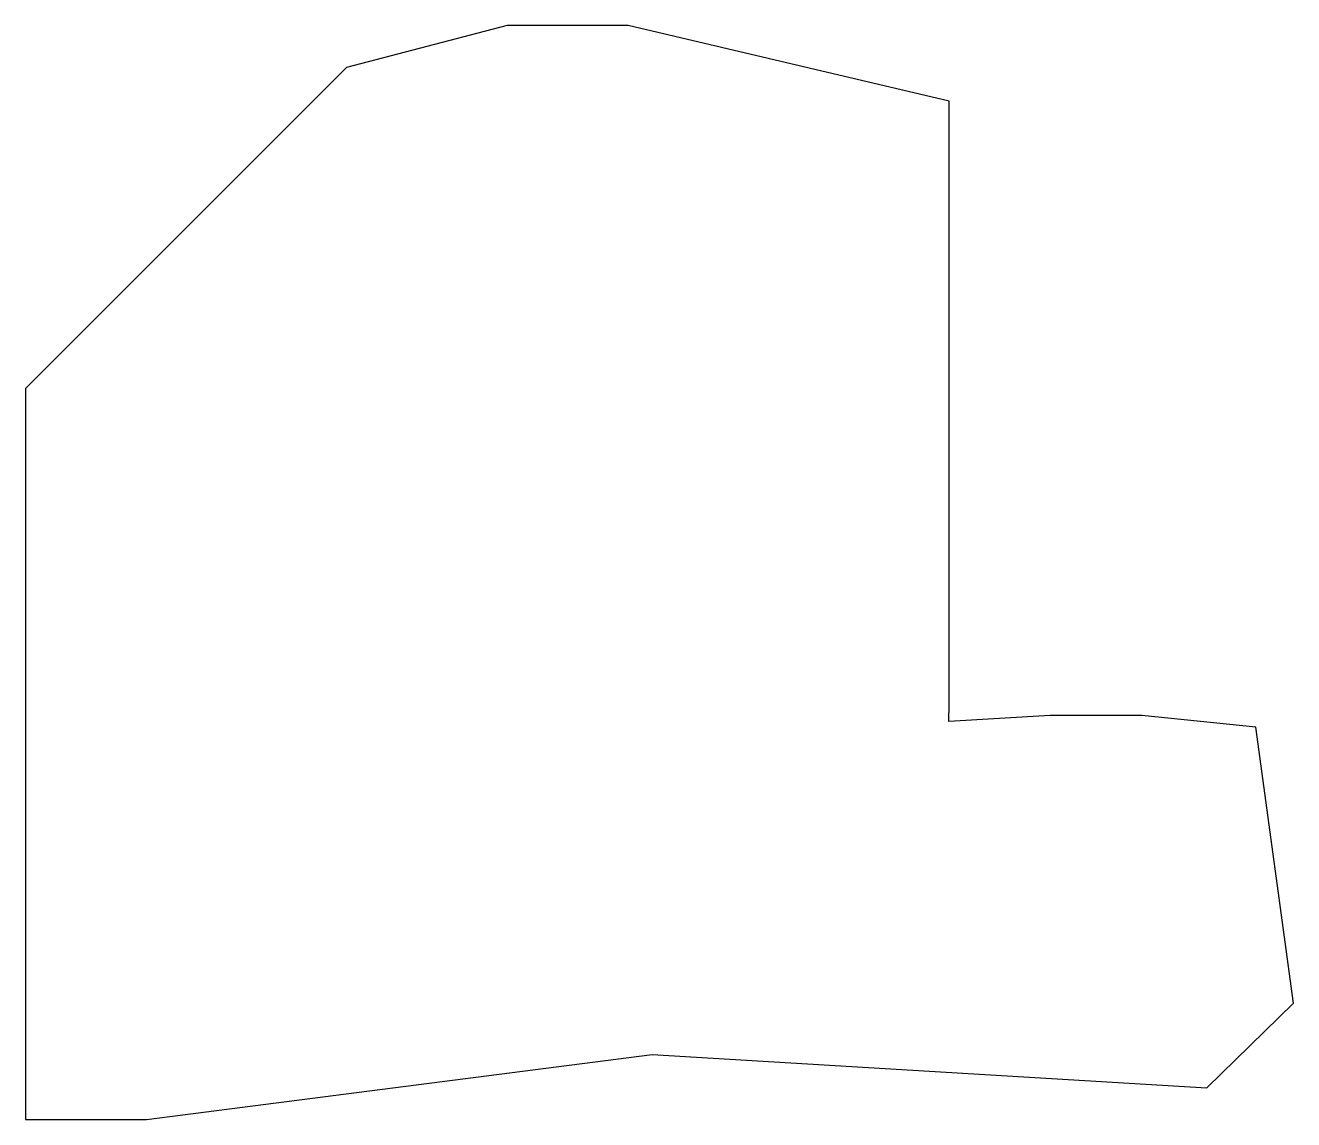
# Model space of a CAD drawing. Header units: metres. Extents: x -103 to 48, y -38 to 93.
import ezdxf

# ---------------------------------------------------------------- set-up
doc = ezdxf.new("R2010")
doc.units = ezdxf.units.M

msp = doc.modelspace()

# ---------------------------------------------------------------- linework, layer by layer
for p, q in [((-45.4, 92.6), (-64.5, 87.6)), ((-31, 92.6), (-45.4, 92.6)), ((7.2, 83.6), (-31, 92.6)), ((-64.5, 87.6), (-102.7, 49.4)), ((7.2, 11.9), (7.2, 83.6)), ((-102.7, 49.4), (-102.7, -37.58)), ((7.14288, 9.77242), (7.2, 11.9)), ((19.2, 10.5), (7.14288, 9.77242)), ((30.1, 10.5), (19.2, 10.5)), ((43.7, 9.09999), (30.1, 10.5)), ((48.1787, -23.743), (43.7, 9.09999)), ((37.8551, -33.7822), (48.1787, -23.743)), ((-88.3, -37.58), (-28.1506, -29.8397)), ((-28.1506, -29.8397), (37.8551, -33.7822)), ((-102.7, -37.58), (-88.3, -37.58))]:
    msp.add_line(p, q)

doc.saveas('drawing.dxf')
